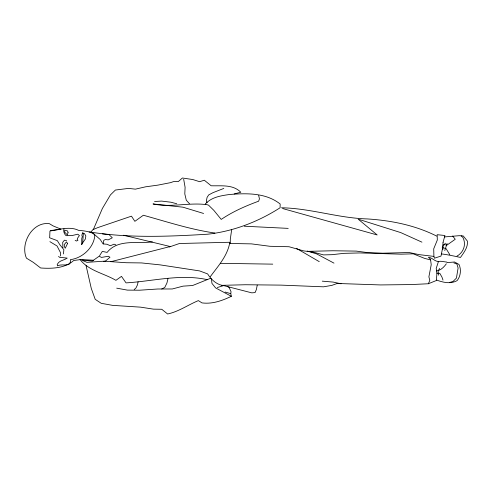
<?xml version="1.0" encoding="UTF-8"?>
<svg xmlns="http://www.w3.org/2000/svg" width="492" height="492" viewBox="0 0 492 492"><rect width="100%" height="100%" fill="white"/><g stroke="black" fill="none" stroke-linecap="round" stroke-linejoin="round"><path stroke-width="0.74" d="M230.268 243.103L230.317 239.044L231.64 229.875M60.454 255.951L60.571 252.827L57.06 246L49.895 241.658M49.692 237.433L49.944 231.031L60.946 229.167L53.044 225.877L49.348 223.657C32.367 221.462 20 243.577 26.451 258.159L33.302 262.359L40.627 267.986C51.912 268.78 64.87 268.392 73.72 260.496L81.168 259.499L93.468 260.243M442.806 249.635L443.2 245.576L445.481 243.183M103.351 243.915L103.757 240.342L105.294 239.536L108.265 239.862L112.305 237.79L109.046 234.604L102.391 233.86M63.394 253.946L63.892 249.733L59.747 244.585L57.33 240.656L49.723 237.82M86.063 265.526L91.278 288.404L95.202 299.327L101.235 303.312L112.563 305.36L140.607 307.156L153.498 309.148L161.757 309.277L167.618 313.988C178.688 311.645 188.122 304.843 198.368 300.612L201.978 302.9C212.292 304.253 222.212 300.71 231.363 296.301L230.76 293.656L231.062 291.787L229.217 287.562L227.827 286.713M63.935 228.891C63.216 231.265 64.255 234.081 66.1 235.674L71.986 235.576L77.785 234.204L79.409 235.57L77.478 238.325L77.207 239.678L77.945 240.287L76.518 241.025L75.159 240.41M82.508 233.036L81.826 235.201L82.305 236.646L81.74 238.595L81.758 244.53L82.773 241.677L83.339 233.706L82.539 232.888L84.415 233.503L85.829 235.92L85.399 238.928L81.598 244.463M138.104 281.775L137.502 284.776L136.007 287.925L134.199 289.567M257.248 285.132L256.357 289.585L255.065 292.58L251.806 292.857L223.479 285.557M167.981 278.577L166.917 283.06L164.746 287.488L161.708 288.995M444.793 250.551L447.087 243.411M93.375 229.475L102.373 208.503L110.46 194.881L115.399 190.041L128.498 188.405L135.429 189.149L145.558 186.825L157.914 185.121L170.49 182.661L173.455 181.634L178.301 181.585L182.397 178.012L192.79 179.531L199.604 181.696L204.315 180.226L211.148 185.761C221.295 186.117 232.944 184.205 240.816 192.255L234.192 193.922M439.485 268.411L438.095 271.406L438.544 275.169M428.366 283.749L429.811 280.366L428.889 276.836L431.22 264.733L430.525 259.229L428.403 257.255C432.271 257.617 434.596 261.369 438.44 261.566L436.207 268.386L436.921 273.441L436.367 280.508L428.366 283.749L411.011 284.579L380.562 284.936L337.186 283.466L331.866 285.378L323.539 286.818L281.073 285.12L245.416 284.745L221.843 285.335M99.556 255.742L102.324 251.4L107.127 252.402C117.877 238.768 137.329 243.927 152.397 241.873M210.219 276.787C218.079 266.043 227.532 256 229.844 242.261L179.439 243.509L169.322 246.978M446.349 263.804C443.975 267.015 440.746 270.508 436.558 270.883M90.706 232.156L92.613 230.053M457.05 256.068C463.605 252.421 466.404 244.493 462.997 237.611L461.201 235.822M92.859 229.696L97.705 227.636L131.469 216.16L134.863 221.338L143.363 215.244C166.972 221.775 190.601 229.579 214.863 233.017M223.805 188.424L213.048 192.636L208.694 194.918L207.083 197.403L206.363 201.007L207.064 202.667M210.57 278.288L192.587 285.526L183.073 286.135L172.292 288.97L157.784 289.001L139.519 290.212L127.354 290.114L116.702 288.158M103.738 261.578L105.786 260.84L109.956 257.242L108.326 256.258L101.536 257.408L99.107 256.252L92.355 261.031L81.666 260.108L86.912 262.341L104.156 261.19L126.192 262.722L141.536 262.931L160.208 264.887L199.66 270.926L207.618 273.909C211.252 279.72 216.757 284.856 223.768 285.637M217.316 287.531L223.749 285.557M110.866 261.695L170.201 246.529L123.597 235.237M50.559 230.52C59.895 229.684 69.919 226.012 78.812 230.447C83.935 230.699 89.236 231.437 93.849 233.792L94.79 235.994C93.437 247.974 82.225 258.202 70.362 259.653L70.731 260.772L69.581 263.921C65.731 266.117 61.383 263.829 57.453 265.865L57.226 264.425C59.101 260.286 64.009 260.489 67.226 258.097L59.446 257.285L58.603 256.314M444.559 236.923L459.239 235.686L463.255 235.957L467.4 241.105C468.12 247.507 463.833 252.507 460.5 257.445C454.165 256.074 447.837 254.708 441.435 253.897M438.157 261.51L440.82 261.264L446.791 262.088L447.21 262.605L454.577 261.996L458.993 264.444C461.41 269.475 460.678 276.387 457.043 280.674C450.389 284.278 443.274 282.414 436.687 280.12M449.417 282.568L453.107 281.393L456.428 278.109L458.101 268.048L456.933 264.038L453.882 262.894M154.556 201.486L161.61 201.093L170.976 202.224L176.782 203.774M229.604 243.466L251.443 243.878L269.874 246.283L289.044 246.738L303.742 250.92L313.244 252.113L323.558 254.905L332.063 254.672L343.914 253.349L359.781 252.937L401.06 254.173L413.212 253.823L424.719 258.429L430.605 259.881M308.742 251.326L332.77 250.766L356.276 251.105L366.608 252.476L382.684 253.208L409.159 252.519L419.018 254.622L433.926 256.393M220.441 263.331L272.752 264.142M436.89 273.214L439.78 273.312L441.957 277.088L443.003 280.108M244.284 226.215L288.214 228.38M281.473 207.778C310.464 208.3 338.324 218.11 367.29 218.934C391.232 220.465 415.168 225.244 436.718 236.111M322.26 281.153L333.146 282.082L341.085 283.798M443.729 244.678L447.111 245.004L455.241 239.266L452.702 236.086M89.126 231.886C128.314 238.257 168.338 236.572 207.815 234.198C233.565 231.265 258.331 221.726 280.096 207.765L280.157 204.008C265.901 192.679 246.806 193.135 229.592 194.488C220.73 195.748 211.068 197.175 204.98 204.451C187.698 202.649 170.263 207.624 153.024 203.946L182.999 207.2L203.59 213.467M66.592 240.582L64.434 240.176L62.675 242.421L62.927 247.685M207.095 279.628C180.435 273.749 152.834 281.27 126.044 282.882L121.481 276.375L115.927 280.329C104.064 273.343 88.898 270.907 80.042 259.579M282.623 208.54L377.198 234.961L358.194 219.161L400.728 232.593L421.939 242.156M225.115 292.039L230.76 293.656M442.191 247.519L446.109 248.669L449.823 254.721M205.287 204.155L208.54 205.146L213.872 210.392L221.215 219.414C232.771 211.603 245.576 205.988 258.626 201.191L259.438 198.873L258.675 195.41M307.174 251.012L316.768 253.946L333.988 263.134M115.884 244.887L114.033 244.186L110.362 245.748L107.035 244.278L103.043 243.884L100.227 239.499L92.73 232.968M231.363 296.301L215.588 287.9L211.935 283.361L211.462 278.841M296.325 248.3L319.265 261.658M189.494 203.725L186.296 200.244L184.801 193.91L185.097 187.292L183.688 179.309M443.077 242.267L442.468 248.731L440.992 256.086L434.43 258.202L433.895 256.27L433.723 248.811L437.308 240.028L437.173 234.696L444.946 235.508L443.077 242.267M68.037 232.532L67.379 234.936L64.753 232.236L64.71 230.182L67.564 230.957L68.037 232.532M67.558 243.509L65.233 248.239L64.483 246.793L64.218 244.69L66.488 241.867L67.558 243.509"/></g></svg>
